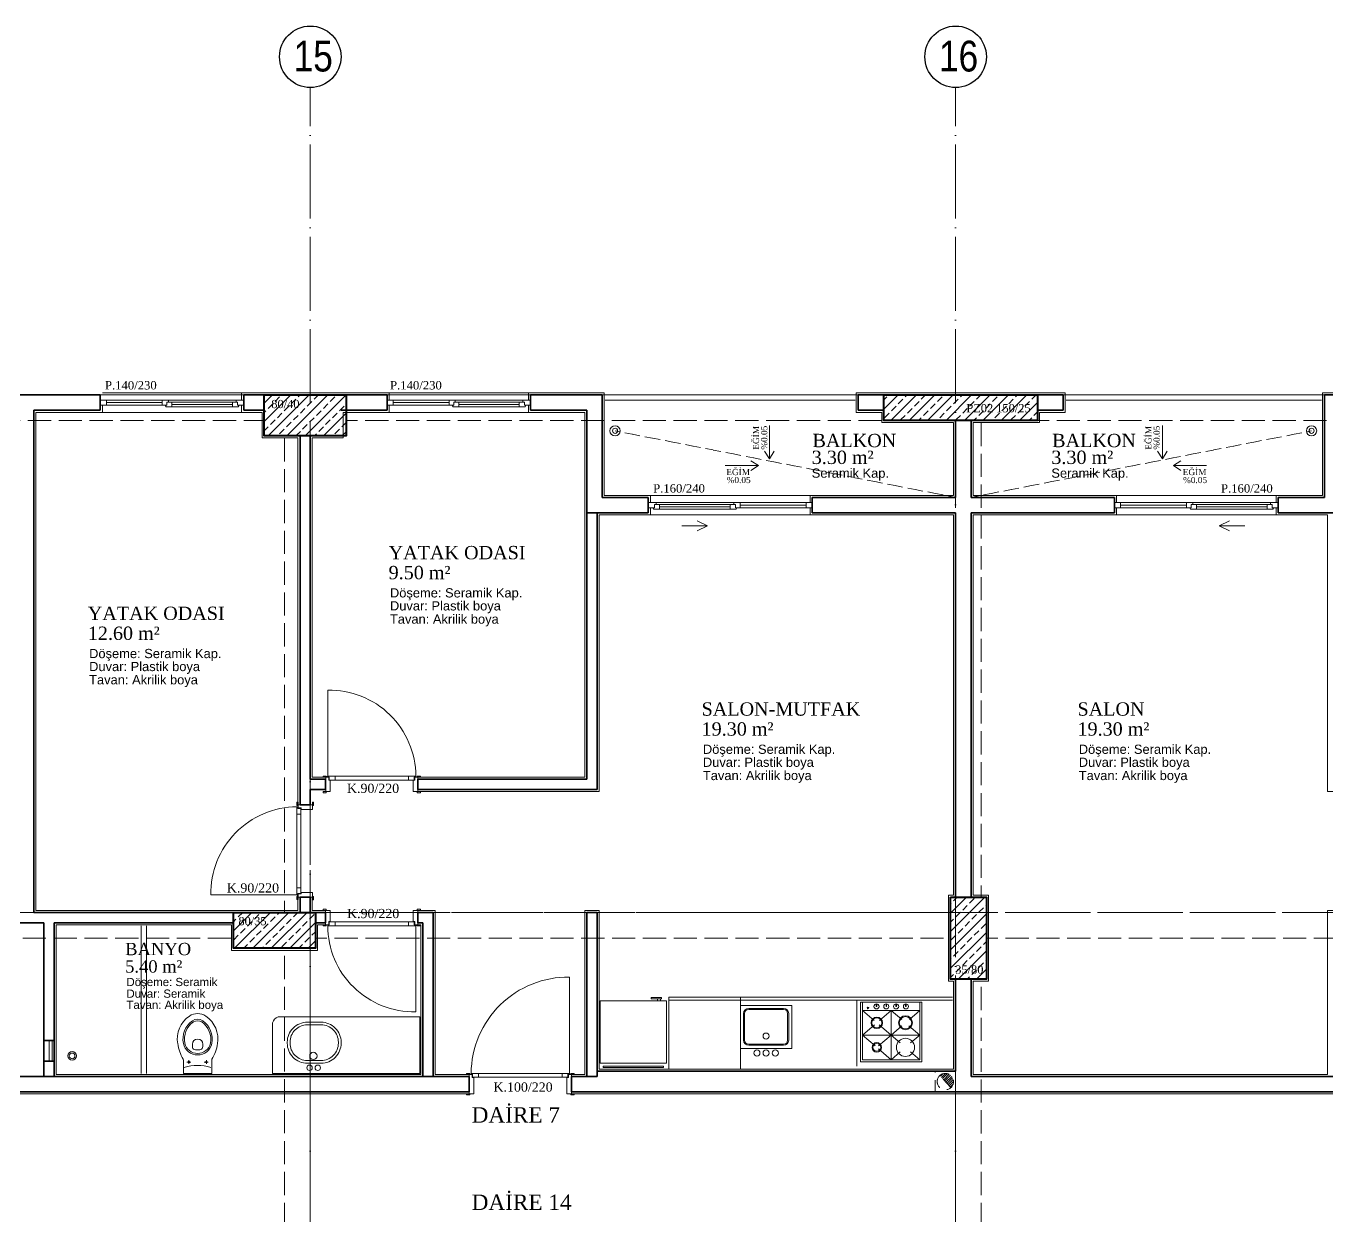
# Model space of a CAD drawing. Header units: millimetres. Extents: x 11587 to 81192, y -36083 to -25300.
# Drawn here: x 29499 to 30769, y -34581 to -33420 of the extents above; entities that cross this region are included whole.
import ezdxf

# ---------------------------------------------------------------- set-up
doc = ezdxf.new("R2010")
doc.units = ezdxf.units.MM
doc.linetypes.add('AKS', pattern=[30, 24, -3, 0, -3])
doc.linetypes.add('IZDUSUM1', pattern=[20, 7.5, -5, 7.5, 0])
for name, color, linetype, lineweight in [('rtm-aks balon', 20, 'Continuous', 25), ('rtm-aks balon yazı', 7, 'Continuous', 20), ('rtm-aks yeni', 7, 'AKS', 20), ('rtm-cam', 141, 'Continuous', 9), ('rtm-duv tugla', 22, 'Continuous', 35), ('rtm-izdusum-üst ince', 8, 'IZDUSUM1', 5), ('rtm-kapı-ahsap', 35, 'Continuous', 13), ('rtm-mhl-yazı-adı', 150, 'Continuous', 30), ('rtm-mhl-yazı-m2', 7, 'Continuous', 20), ('rtm-mhl-yazı-malzeme', 253, 'Continuous', 13), ('rtm-pen-ahsap', 35, 'Continuous', 13), ('rtm-plan katmanı-05', 205, 'Continuous', 20), ('rtm-plan katmanı-07', 135, 'Continuous', 9), ('rtm-sembol ok', 7, 'Continuous', 20), ('rtm-sıva', 252, 'Continuous', 15), ('rtm-tarama-betonarme', 51, 'Continuous', 15), ('rtm-tas_betonarme', 50, 'Continuous', 40), ('rtm-tefris vitrifiye', 9, 'Continuous', 9)]:
    doc.layers.add(name, color=color, linetype=linetype, lineweight=lineweight)
doc.styles.add('AKSYAZI', font='ARIALN.TTF')
doc.styles.add('ARIAL', font='times.ttf')
doc.styles.get("Standard").update_dxf_attribs({"font": 'arial.ttf'})
doc.styles.add('VAZ-OLCU', font='times.ttf', dxfattribs={"height": 60})
pattern_1 = [(45, (1835.655, 20162.28), (-8.980256, 8.980256), []), (45, (1844.636, 20162.28), (-8.980256, 8.980256), [6.35, -3.175])]

# ---------------------------------------------------------------- blocks, each defined once
blk = doc.blocks.new('ABLOKKİRİŞ2')
at = {"layer": 'rtm-izdusum-üst ince', "ltscale": 1.5}
for points in [[(27435.5, -53942.4), (27895.5, -53942.4)], [(27975.5, -53942.4), (28500.5, -53942.4)], [(28650.5, -53942.4), (29175.5, -53942.4)], [(27435.5, -53967.4), (27895.5, -53967.4)], [(27975.5, -53967.4), (28500.5, -53967.4)], [(28570.5, -54432.4), (28570.5, -53967.4)], [(28595.5, -54432.4), (28595.5, -53967.4)], [(28650.5, -53967.4), (29175.5, -53967.4)], [(27915.5, -54447.4), (27915.5, -53982.4)], [(27940.5, -54447.4), (27940.5, -53982.4)], [(27460.5, -54447.4), (27865.5, -54447.4)], [(27945.5, -54447.4), (28565.5, -54447.4)], [(28600.5, -54447.4), (29155.5, -54447.4)], [(27460.5, -54472.4), (27865.5, -54472.4)], [(27915.5, -54892.4), (27915.5, -54482.4)], [(27940.5, -54892.4), (27940.5, -54482.4)], [(27945.5, -54472.4), (28565.5, -54472.4)], [(28600.5, -54472.4), (29155.5, -54472.4)], [(28570.5, -54862.4), (28570.5, -54512.4)], [(28595.5, -54862.4), (28595.5, -54512.4)]]:
    blk.add_lwpolyline(points, dxfattribs=at)
blk = doc.blocks.new('rty')
at = {"layer": 'rtm-kapı-ahsap'}
for p, q in [((-58244.9, -62700.3), (-58243.8, -62700.3)), ((-58244.9, -62703.4), (-58244.9, -62700.3)), ((-58243.8, -62703.4), (-58244.9, -62703.4)), ((-58243.8, -62700.3), (-58243.8, -62703.4)), ((-58243.8, -62707.4), (-58243.8, -62702.9)), ((-58229.8, -62702.9), (-58243.8, -62702.9)), ((-58232.8, -62707.4), (-58243.8, -62707.4)), ((-58232.8, -62705.9), (-58232.8, -62707.4)), ((-58229.8, -62705.9), (-58232.8, -62705.9)), ((-58232.6, -62706.4), (-58232.6, -62789.4)), ((-58232.6, -62706.4), (-58229.7, -62706.4)), ((-58228.8, -62712), (-58232.6, -62712)), ((-58229.8, -62700.4), (-58229.8, -62703.4)), ((-58228.8, -62700.4), (-58229.8, -62700.4)), ((-58229.8, -62702.9), (-58229.8, -62705.9)), ((-58229.8, -62703.4), (-58228.8, -62703.4)), ((-58229.8, -62704.9), (-58228.8, -62704.9)), ((-58229.7, -62706.4), (-58229.7, -62704.9)), ((-58228.8, -62703.4), (-58228.8, -62700.4)), ((-58228.8, -62790.9), (-58228.8, -62704.9)), ((-58144.8, -62704.9), (-58228.8, -62704.9)), ((-58243.8, -62788.4), (-58243.8, -62792.9)), ((-58232.8, -62788.4), (-58243.8, -62788.4)), ((-58232.8, -62789.9), (-58232.8, -62788.4)), ((-58228.8, -62783.7), (-58232.6, -62783.7)), ((-58243.8, -62792.3), (-58244.9, -62792.3)), ((-58244.9, -62792.3), (-58244.9, -62795.4)), ((-58244.9, -62795.4), (-58243.8, -62795.4)), ((-58243.8, -62795.4), (-58243.8, -62792.3)), ((-58229.8, -62792.9), (-58243.8, -62792.9)), ((-58229.8, -62789.9), (-58232.8, -62789.9)), ((-58232.6, -62789.4), (-58229.7, -62789.4)), ((-58229.8, -62792.9), (-58229.8, -62789.9)), ((-58229.8, -62790.9), (-58228.8, -62790.9)), ((-58229.8, -62795.4), (-58229.8, -62792.3)), ((-58229.8, -62792.3), (-58228.8, -62792.3)), ((-58228.8, -62795.4), (-58229.8, -62795.4)), ((-58229.7, -62789.4), (-58229.7, -62790.9)), ((-58228.8, -62792.3), (-58228.8, -62795.4))]:
    blk.add_line(p, q, dxfattribs=at)
at = {"layer": 'rtm-kapı-ahsap', "const_width": 0.392}
blk.add_lwpolyline([(-58229.2, -62703.9, 1), (-58229.2, -62704.5, 1)], format="xyb", close=True, dxfattribs=at)
at = {"layer": 'rtm-kapı-ahsap'}
blk.add_arc((-58229.1, -62706.6), 84.3, 270.2011, 1.1472, dxfattribs=at)
blk = doc.blocks.new('K-100')
at = {"layer": 'rtm-kapı-ahsap'}
for p, q in [((-34308.1, -13702.2), (-34307, -13702.2)), ((-34308.1, -13705.4), (-34308.1, -13702.2)), ((-34307, -13702.2), (-34307, -13705.4)), ((-34288, -13702.3), (-34288, -13705.4)), ((-34287, -13702.3), (-34288, -13702.3)), ((-34287, -13705.4), (-34287, -13702.3)), ((-34307, -13705.4), (-34308.1, -13705.4)), ((-34307, -13709.3), (-34307, -13704.8)), ((-34288, -13704.8), (-34307, -13704.8)), ((-34291, -13709.3), (-34307, -13709.3)), ((-34288, -13707.8), (-34291, -13707.8)), ((-34291, -13707.8), (-34291, -13709.3)), ((-34290.8, -13801.3), (-34290.8, -13708.3)), ((-34290.8, -13708.3), (-34287.9, -13708.3)), ((-34287, -13713.9), (-34290.8, -13713.9)), ((-34288, -13704.8), (-34288, -13707.8)), ((-34288, -13705.4), (-34287, -13705.4)), ((-34288, -13706.8), (-34287, -13706.8)), ((-34287.9, -13708.3), (-34287.9, -13706.8)), ((-34287, -13706.8), (-34287, -13802.8)), ((-34307, -13804.2), (-34308.1, -13804.2)), ((-34308.1, -13804.2), (-34308.1, -13807.3)), ((-34307, -13800.3), (-34307, -13804.8)), ((-34291, -13800.3), (-34307, -13800.3)), ((-34307, -13807.3), (-34307, -13804.2)), ((-34288, -13804.8), (-34307, -13804.8)), ((-34291, -13801.8), (-34291, -13800.3)), ((-34288, -13801.8), (-34291, -13801.8)), ((-34287, -13795.6), (-34290.8, -13795.6)), ((-34290.8, -13801.3), (-34287.9, -13801.3)), ((-34288, -13804.8), (-34288, -13801.8)), ((-34288, -13802.8), (-34287, -13802.8)), ((-34288, -13807.3), (-34288, -13804.2)), ((-34288, -13804.2), (-34287, -13804.2)), ((-34287.9, -13801.3), (-34287.9, -13802.8)), ((-34193, -13802.8), (-34287, -13802.8)), ((-34287, -13804.2), (-34287, -13807.3)), ((-34308.1, -13807.3), (-34307, -13807.3)), ((-34287, -13807.3), (-34288, -13807.3))]:
    blk.add_line(p, q, dxfattribs=at)
at = {"layer": 'rtm-kapı-ahsap', "const_width": 0.392}
blk.add_lwpolyline([(-34287.4, -13803.7, -1), (-34287.4, -13803.1, -1)], format="xyb", close=True, dxfattribs=at)
at = {"layer": 'rtm-kapı-ahsap'}
blk.add_arc((-34287.9, -13801.7), 94.9, 359.3332, 89.4605, dxfattribs=at)

msp = doc.modelspace()

# ---------------------------------------------------------------- hatches: boundary and pattern name
at = {"layer": 'rtm-izdusum-üst ince', "ltscale": 1.5}
h = msp.add_hatch(dxfattribs=at)
h.set_pattern_fill('ANSI31', color=256, scale=0.5, angle=180, style=0)
h.set_pattern_definition([(225, (29365.5832, -34440.134), (1.122532, -1.122532), [])])
edge = h.paths.add_edge_path()
edge.add_arc((30396.19, -34450.13), 8, 312.76259, 492.76259)
edge.add_line((30390.76, -34444.26), (30401.62, -34456.01))
at = {"layer": 'rtm-tarama-betonarme'}
h = msp.add_hatch(dxfattribs=at)
h.set_pattern_fill('ANSI33', color=256, scale=2, style=0)
h.set_pattern_definition(pattern_1)
h.paths.add_polyline_path([(29811.19, -33780.13), (29811.19, -33820.13), (29731.19, -33820.13), (29731.19, -33780.13)])
h = msp.add_hatch(dxfattribs=at)
h.set_pattern_fill('ANSI33', color=256, scale=2, style=0)
h.set_pattern_definition(pattern_1)
h.paths.add_polyline_path([(30336.19, -33780.13), (30486.19, -33780.13), (30486.19, -33805.13), (30336.19, -33805.13)])
h = msp.add_hatch(dxfattribs=at)
h.set_pattern_fill('ANSI33', color=256, scale=2, style=0)
h.set_pattern_definition(pattern_1)
h.paths.add_polyline_path([(30436.19, -34270.13), (30436.19, -34350.13), (30401.19, -34350.13), (30401.19, -34270.13)])
h = msp.add_hatch(dxfattribs=at)
h.set_pattern_fill('ANSI33', color=256, scale=2, style=0)
h.set_pattern_definition(pattern_1)
h.paths.add_polyline_path([(29781.19, -34320.13), (29701.19, -34320.13), (29701.19, -34285.13), (29781.19, -34285.13)])

# ---------------------------------------------------------------- linework, layer by layer
at = {"layer": 'rtm-aks balon'}
for centre in [(29776.19, -33450.13), (30406.19, -33450.13)]:
    msp.add_circle(centre, 30, dxfattribs=at)
at = {"layer": 'rtm-aks yeni', "ltscale": 3}
for p, q in [((29776.19, -35680.13), (29776.19, -33480.13)), ((30406.19, -35680.13), (30406.19, -33480.13)), ((25316.19, -33780.13), (33681.19, -33780.13)), ((27391.19, -34285.13), (31606.19, -34285.13))]:
    msp.add_line(p, q, dxfattribs=at)
at = {"layer": 'rtm-cam'}
for p, q in [((29631.69, -33787.63), (29577.19, -33787.63)), ((29700.19, -33789.38), (29641.19, -33789.38)), ((29911.69, -33787.63), (29857.19, -33787.63)), ((29980.19, -33789.38), (29921.19, -33789.38)), ((30117.19, -33889.38), (30186.19, -33889.38)), ((30195.69, -33887.63), (30260.19, -33887.63)), ((30631.69, -33887.63), (30567.19, -33887.63)), ((30710.19, -33889.38), (30641.19, -33889.38))]:
    msp.add_line(p, q, dxfattribs=at)
at = {"layer": 'rtm-duv tugla'}
for points in [[(29426.19, -33780.13), (29571.19, -33780.13)], [(29571.19, -33795.13), (29571.19, -33780.13)], [(29711.19, -33795.13), (29711.19, -33780.13)], [(29731.19, -33780.13), (29711.19, -33780.13)], [(29851.19, -33780.13), (29806.19, -33780.13)], [(29851.19, -33795.13), (29851.19, -33780.13)], [(29991.19, -33795.13), (29991.19, -33780.13)], [(30061.19, -33780.13), (29991.19, -33780.13)], [(30061.19, -33880.13), (30061.19, -33780.13)], [(30311.19, -33780.13), (30311.19, -33795.13)], [(30336.19, -33780.13), (30311.19, -33780.13)], [(30486.19, -33780.13), (30511.19, -33780.13)], [(30511.19, -33780.13), (30511.19, -33795.13)], [(30766.19, -33780.13), (30836.19, -33780.13)], [(30766.19, -33880.13), (30766.19, -33780.13)], [(29506.19, -33795.13), (29571.19, -33795.13)], [(29506.19, -34285.13), (29506.19, -33795.13)], [(29731.19, -33795.13), (29711.19, -33795.13)], [(29851.19, -33795.13), (29806.19, -33795.13)], [(30046.19, -33795.13), (29991.19, -33795.13)], [(30046.19, -33895.13), (30046.19, -33795.13)], [(30336.19, -33795.13), (30311.19, -33795.13)], [(30406.19, -33805.13), (30406.19, -33880.13)], [(30421.19, -33805.13), (30421.19, -33880.13)], [(30486.19, -33795.13), (30511.19, -33795.13)], [(29766.19, -34180.13), (29766.19, -33820.13)], [(29776.19, -34155.13), (29776.19, -33820.13)], [(30106.19, -33880.13), (30061.19, -33880.13)], [(30106.19, -33880.13), (30106.19, -33895.13)], [(30406.19, -33880.13), (30266.19, -33880.13)], [(30266.19, -33880.13), (30266.19, -33895.13)], [(30421.19, -33880.13), (30561.19, -33880.13)], [(30561.19, -33880.13), (30561.19, -33895.13)], [(30721.19, -33880.13), (30766.19, -33880.13)], [(30721.19, -33880.13), (30721.19, -33895.13)], [(30106.19, -33895.13), (30046.19, -33895.13)], [(30046.19, -33895.13), (30046.19, -34155.13)], [(30056.19, -33895.13), (30056.19, -34165.13)], [(30406.19, -33895.13), (30266.19, -33895.13)], [(30406.19, -33895.13), (30406.19, -34270.13)], [(30421.19, -33895.13), (30421.19, -34270.13)], [(30421.19, -33895.13), (30561.19, -33895.13)], [(30721.19, -33895.13), (30781.19, -33895.13)], [(29776.19, -34155.13), (29791.19, -34155.13)], [(29791.19, -34165.13), (29791.19, -34155.13)], [(29881.19, -34155.13), (30046.19, -34155.13)], [(29881.19, -34165.13), (29881.19, -34155.13)], [(29776.19, -34180.13), (29776.19, -34165.13)], [(29776.19, -34165.13), (29791.19, -34165.13)], [(29881.19, -34165.13), (30056.19, -34165.13)], [(29776.19, -34180.13), (29766.19, -34180.13)], [(29766.19, -34285.13), (29766.19, -34270.13)], [(29776.19, -34270.13), (29766.19, -34270.13)], [(29776.19, -34285.13), (29776.19, -34270.13)], [(29506.19, -34285.13), (29701.19, -34285.13)], [(29781.19, -34285.13), (29791.19, -34285.13)], [(29791.19, -34295.13), (29791.19, -34285.13)], [(29881.19, -34285.13), (29896.19, -34285.13)], [(29881.19, -34295.13), (29881.19, -34285.13)], [(29896.19, -34285.13), (29896.19, -34445.13)], [(30056.19, -34445.13), (30056.19, -34285.13), (30046.19, -34285.13), (30046.19, -34445.13)], [(29516.19, -34295.13), (29481.19, -34295.13)], [(29516.19, -34445.13), (29516.19, -34295.13)], [(29526.19, -34445.13), (29526.19, -34295.13)], [(29526.19, -34295.13), (29701.19, -34295.13)], [(29781.19, -34295.13), (29791.19, -34295.13)], [(29881.19, -34295.13), (29886.19, -34295.13)], [(29886.19, -34295.13), (29886.19, -34445.13)], [(30406.19, -34350.13), (30406.19, -34440.13)], [(30421.19, -34350.13), (30421.19, -34445.13)], [(29516.19, -34410.13), (29526.19, -34410.13)], [(29516.19, -34430.13), (29526.19, -34430.13)], [(30056.19, -34440.13), (30406.19, -34440.13)], [(29066.19, -34445.13), (29931.19, -34445.13)], [(29931.19, -34445.13), (29931.19, -34460.13)], [(30056.19, -34445.13), (30031.19, -34445.13)], [(30031.19, -34445.13), (30031.19, -34460.13)], [(30796.19, -34445.13), (30421.19, -34445.13)], [(29931.19, -34460.13), (29066.19, -34460.13)], [(30796.19, -34460.13), (30031.19, -34460.13)]]:
    msp.add_lwpolyline(points, dxfattribs=at)
at = {"layer": 'rtm-izdusum-üst ince'}
for points in [[(30406.19, -33880.13), (30073.69, -33815.13)], [(30421.19, -33880.13), (30753.69, -33815.13)]]:
    msp.add_lwpolyline(points, dxfattribs=at)
at = {"layer": 'rtm-izdusum-üst ince', "ltscale": 1.5}
for points in [[(30406.19, -34440.13), (30406.19, -34460.13), (30386.19, -34460.13), (30386.19, -34440.13), (30406.19, -34440.13)], [(30401.62, -34456.01), (30390.76, -34444.26)]]:
    msp.add_lwpolyline(points, dxfattribs=at)
msp.add_circle((30396.19, -34450.13), 8, dxfattribs=at)
at = {"layer": 'rtm-kapı-ahsap'}
for points in [[(29521.19, -34430.13), (29521.19, -34410.13)], [(29524.19, -34430.13), (29524.19, -34410.13)]]:
    msp.add_lwpolyline(points, dxfattribs=at)
at = {"layer": 'rtm-pen-ahsap'}
for p, q in [((29630.19, -33785.13), (29571.19, -33785.13)), ((29571.19, -33790.13), (29577.19, -33790.13)), ((29582.19, -33790.13), (29576.56, -33790.13)), ((29577.19, -33785.13), (29577.19, -33790.13)), ((29582.19, -33790.13), (29631.69, -33790.13)), ((29630.19, -33785.13), (29637.69, -33785.13)), ((29631.69, -33785.13), (29631.69, -33790.13)), ((29636.19, -33790.13), (29631.69, -33790.13)), ((29635.56, -33791.63), (29641.19, -33791.63)), ((29636.19, -33787.13), (29641.19, -33787.13)), ((29636.19, -33787.13), (29636.19, -33790.13)), ((29637.69, -33787.13), (29637.69, -33785.13)), ((29641.19, -33787.13), (29700.19, -33787.13)), ((29641.19, -33787.13), (29641.19, -33791.63)), ((29641.19, -33791.63), (29700.19, -33791.63)), ((29705.19, -33787.13), (29700.19, -33787.13)), ((29700.19, -33787.13), (29700.19, -33791.63)), ((29705.83, -33791.63), (29700.19, -33791.63)), ((29703.69, -33785.13), (29703.69, -33787.13)), ((29703.69, -33785.13), (29711.19, -33785.13)), ((29705.19, -33787.13), (29705.19, -33790.13)), ((29711.19, -33790.13), (29705.19, -33790.13)), ((29910.19, -33785.13), (29851.19, -33785.13)), ((29851.19, -33790.13), (29857.19, -33790.13)), ((29862.19, -33790.13), (29856.56, -33790.13)), ((29857.19, -33785.13), (29857.19, -33790.13)), ((29862.19, -33790.13), (29911.69, -33790.13)), ((29910.19, -33785.13), (29917.69, -33785.13)), ((29911.69, -33785.13), (29911.69, -33790.13)), ((29916.19, -33790.13), (29911.69, -33790.13)), ((29915.56, -33791.63), (29921.19, -33791.63)), ((29916.19, -33787.13), (29921.19, -33787.13)), ((29916.19, -33787.13), (29916.19, -33790.13)), ((29917.69, -33787.13), (29917.69, -33785.13)), ((29921.19, -33787.13), (29980.19, -33787.13)), ((29921.19, -33787.13), (29921.19, -33791.63)), ((29921.19, -33791.63), (29980.19, -33791.63)), ((29985.19, -33787.13), (29980.19, -33787.13)), ((29980.19, -33787.13), (29980.19, -33791.63)), ((29985.83, -33791.63), (29980.19, -33791.63)), ((29983.69, -33785.13), (29983.69, -33787.13)), ((29983.69, -33785.13), (29991.19, -33785.13)), ((29985.19, -33787.13), (29985.19, -33790.13)), ((29991.19, -33790.13), (29985.19, -33790.13)), ((30113.69, -33885.13), (30106.19, -33885.13)), ((30106.19, -33890.13), (30112.19, -33890.13)), ((30111.56, -33891.63), (30117.19, -33891.63)), ((30112.19, -33887.13), (30117.19, -33887.13)), ((30112.19, -33887.13), (30112.19, -33890.13)), ((30113.69, -33885.13), (30113.69, -33887.13)), ((30186.19, -33887.13), (30117.19, -33887.13)), ((30117.19, -33887.13), (30117.19, -33891.63)), ((30186.19, -33891.63), (30117.19, -33891.63)), ((30191.19, -33887.13), (30186.19, -33887.13)), ((30186.19, -33887.13), (30186.19, -33891.63)), ((30191.83, -33891.63), (30186.19, -33891.63)), ((30197.19, -33885.13), (30189.69, -33885.13)), ((30189.69, -33887.13), (30189.69, -33885.13)), ((30191.19, -33887.13), (30191.19, -33890.13)), ((30191.19, -33890.13), (30195.69, -33890.13)), ((30195.69, -33885.13), (30195.69, -33890.13)), ((30255.19, -33890.13), (30195.69, -33890.13)), ((30197.19, -33885.13), (30266.19, -33885.13)), ((30255.19, -33890.13), (30260.83, -33890.13)), ((30260.19, -33885.13), (30260.19, -33890.13)), ((30266.19, -33890.13), (30260.19, -33890.13)), ((30630.19, -33885.13), (30561.19, -33885.13)), ((30561.19, -33890.13), (30567.19, -33890.13)), ((30572.19, -33890.13), (30566.56, -33890.13)), ((30567.19, -33885.13), (30567.19, -33890.13)), ((30572.19, -33890.13), (30631.69, -33890.13)), ((30630.19, -33885.13), (30637.69, -33885.13)), ((30631.69, -33885.13), (30631.69, -33890.13)), ((30636.19, -33890.13), (30631.69, -33890.13)), ((30635.56, -33891.63), (30641.19, -33891.63)), ((30636.19, -33887.13), (30641.19, -33887.13)), ((30636.19, -33887.13), (30636.19, -33890.13)), ((30637.69, -33887.13), (30637.69, -33885.13)), ((30641.19, -33887.13), (30710.19, -33887.13)), ((30641.19, -33887.13), (30641.19, -33891.63)), ((30641.19, -33891.63), (30710.19, -33891.63)), ((30715.19, -33887.13), (30710.19, -33887.13)), ((30710.19, -33887.13), (30710.19, -33891.63)), ((30715.83, -33891.63), (30710.19, -33891.63)), ((30713.69, -33885.13), (30713.69, -33887.13)), ((30713.69, -33885.13), (30721.19, -33885.13)), ((30715.19, -33887.13), (30715.19, -33890.13)), ((30721.19, -33890.13), (30715.19, -33890.13))]:
    msp.add_line(p, q, dxfattribs=at)
for points in [[(29635.56, -33791.63), (29634.69, -33790.13)], [(29705.83, -33791.63), (29706.69, -33790.13)], [(29915.56, -33791.63), (29914.69, -33790.13)], [(29985.83, -33791.63), (29986.69, -33790.13)], [(30111.56, -33891.63), (30110.69, -33890.13)], [(30191.83, -33891.63), (30192.69, -33890.13)], [(30635.56, -33891.63), (30634.69, -33890.13)], [(30715.83, -33891.63), (30716.69, -33890.13)]]:
    msp.add_lwpolyline(points, dxfattribs=at)
at = {"layer": 'rtm-plan katmanı-05', "ltscale": 0.6}
for points in [[(29573.19, -33778.13), (29709.19, -33778.13)], [(29853.19, -33778.13), (29989.19, -33778.13)], [(29573.19, -33797.13), (29709.19, -33797.13)], [(29853.19, -33797.13), (29989.19, -33797.13)], [(30264.19, -33878.13), (30108.19, -33878.13)], [(30563.19, -33878.13), (30719.19, -33878.13)], [(30264.19, -33897.13), (30108.19, -33897.13)], [(30563.19, -33897.13), (30719.19, -33897.13)]]:
    msp.add_lwpolyline(points, dxfattribs=at)
at = {"layer": 'rtm-plan katmanı-05'}
for points in [[(30308.19, -33780.13), (30064.19, -33780.13)], [(30514.19, -33780.13), (30763.19, -33780.13)], [(30308.19, -33785.13), (30064.19, -33785.13)], [(30514.19, -33785.13), (30763.19, -33785.13)]]:
    msp.add_lwpolyline(points, dxfattribs=at)
for centre, radius in [((30073.69, -33815.13), 5), ((30073.69, -33815.13), 2.5), ((30753.69, -33815.13), 5), ((30753.69, -33815.13), 2.5)]:
    msp.add_circle(centre, radius, dxfattribs=at)
at = {"layer": 'rtm-plan katmanı-07'}
for points in [[(29637.69, -33785.13), (29703.69, -33785.13)], [(29917.69, -33785.13), (29983.69, -33785.13)], [(30189.69, -33885.13), (30113.69, -33885.13)], [(30637.69, -33885.13), (30713.69, -33885.13)]]:
    msp.add_lwpolyline(points, dxfattribs=at)
at = {"layer": 'rtm-sembol ok'}
for points in [[(30224.32, -33809.99), (30224.32, -33842.32)], [(30608.06, -33809.99), (30608.06, -33842.32)], [(30213.63, -33849.11), (30206.23, -33844.44)], [(30224.32, -33842.32), (30219.65, -33834.91)], [(30224.32, -33842.32), (30228.99, -33834.91)], [(30608.06, -33842.32), (30603.39, -33834.91)], [(30608.06, -33842.32), (30612.73, -33834.91)], [(30618.75, -33849.11), (30626.15, -33844.44)], [(30181.3, -33849.11), (30213.63, -33849.11)], [(30213.63, -33849.11), (30206.23, -33853.78)], [(30651.08, -33849.11), (30618.75, -33849.11)], [(30618.75, -33849.11), (30626.15, -33853.78)], [(30138.94, -33907.82), (30163.94, -33907.82)], [(30163.94, -33907.82), (30153.94, -33902.82)], [(30163.94, -33907.82), (30153.94, -33912.82)], [(30663.44, -33907.82), (30673.44, -33902.82)], [(30688.44, -33907.82), (30663.44, -33907.82)], [(30663.44, -33907.82), (30673.44, -33912.82)]]:
    msp.add_lwpolyline(points, dxfattribs=at)
at = {"layer": 'rtm-sıva'}
for points in [[(29853.19, -33785.13), (29853.19, -33778.13), (29709.19, -33778.13), (29709.19, -33785.13)], [(30108.19, -33885.13), (30108.19, -33878.13), (30063.19, -33878.13), (30063.19, -33778.13), (29989.19, -33778.13), (29989.19, -33785.13)], [(30563.19, -33885.13), (30563.19, -33878.13), (30423.19, -33878.13), (30423.19, -33807.13), (30488.19, -33807.13), (30488.19, -33797.13), (30513.19, -33797.13), (30513.19, -33778.13), (30309.19, -33778.13), (30309.19, -33797.13), (30334.19, -33797.13), (30334.19, -33807.13), (30404.19, -33807.13), (30404.19, -33878.13), (30264.19, -33878.13), (30264.19, -33885.13)], [(30719.19, -33885.13), (30719.19, -33878.13), (30764.19, -33878.13), (30764.19, -33778.13), (30838.19, -33778.13), (30838.19, -33785.13)], [(29764.19, -34270.13), (29764.19, -34283.13), (29508.19, -34283.13), (29508.19, -33797.13), (29573.19, -33797.13), (29573.19, -33790.13)], [(29709.19, -33790.13), (29709.19, -33797.13), (29729.19, -33797.13), (29729.19, -33822.13), (29764.19, -33822.13), (29764.19, -34180.13)], [(29791.19, -34153.13), (29778.19, -34153.13), (29778.19, -33822.13), (29808.19, -33822.13), (29808.19, -33797.13), (29853.19, -33797.13), (29853.19, -33790.13)], [(29989.19, -33790.13), (29989.19, -33797.13), (30044.19, -33797.13), (30044.19, -34153.13), (29881.19, -34153.13)], [(29881.19, -34167.13), (30058.19, -34167.13), (30058.19, -33897.13), (30108.19, -33897.13), (30108.19, -33890.13)], [(30264.19, -33890.13), (30264.19, -33897.13), (30404.19, -33897.13), (30404.19, -34268.13), (30399.19, -34268.13), (30399.19, -34352.13), (30404.19, -34352.13), (30404.19, -34438.13), (30058.19, -34438.13), (30058.19, -34283.13), (30044.19, -34283.13), (30044.19, -34443.13), (30031.19, -34443.13)], [(30796.19, -34443.13), (30783.19, -34443.13), (30783.19, -34283.13), (30769.19, -34283.13), (30769.19, -34443.13), (30423.19, -34443.13), (30423.19, -34352.13), (30438.19, -34352.13), (30438.19, -34268.13), (30423.19, -34268.13), (30423.19, -33897.13), (30563.19, -33897.13), (30563.19, -33890.13)], [(30871.19, -34167.13), (30769.19, -34167.13), (30769.19, -33897.13), (30719.19, -33897.13), (30719.19, -33890.13)], [(29776.19, -34180.13), (29776.19, -34165.13), (29791.19, -34165.13)], [(29791.19, -34283.13), (29778.19, -34283.13), (29778.19, -34270.13)], [(29931.19, -34443.13), (29898.19, -34443.13), (29898.19, -34283.13), (29881.19, -34283.13)], [(29881.19, -34297.13), (29884.19, -34297.13), (29884.19, -34443.13), (29528.19, -34443.13), (29528.19, -34297.13), (29699.19, -34297.13), (29699.19, -34322.13), (29783.19, -34322.13), (29783.19, -34297.13), (29791.19, -34297.13)], [(29931.19, -34462.13), (29066.19, -34462.13)], [(30031.19, -34462.13), (30796.19, -34462.13)]]:
    msp.add_lwpolyline(points, dxfattribs=at)
at = {"layer": 'rtm-tas_betonarme'}
for points in [[(29731.19, -33780.13), (29811.19, -33780.13), (29811.19, -33820.13), (29731.19, -33820.13)], [(30336.19, -33780.13), (30486.19, -33780.13), (30486.19, -33805.13), (30336.19, -33805.13)], [(30401.19, -34270.13), (30436.19, -34270.13), (30436.19, -34350.13), (30401.19, -34350.13)], [(29701.19, -34285.13), (29781.19, -34285.13), (29781.19, -34320.13), (29701.19, -34320.13)]]:
    msp.add_lwpolyline(points, close=True, dxfattribs=at)
at = {"layer": 'rtm-tefris vitrifiye'}
for p, q in [((30059.09, -34371.28), (30059.09, -34432.28)), ((30109.09, -34368.28), (30119.09, -34368.28)), ((30109.09, -34369.28), (30109.09, -34368.28)), ((30119.09, -34369.28), (30109.09, -34369.28)), ((30115.09, -34371.28), (30115.09, -34369.28)), ((30118.09, -34371.28), (30118.09, -34369.28)), ((30119.09, -34368.28), (30119.09, -34369.28)), ((30124.09, -34432.28), (30124.09, -34371.28)), ((30126.19, -34367.79), (30403.19, -34367.79)), ((30196.19, -34375.79), (30196.19, -34417.79)), ((30246.19, -34375.79), (30196.19, -34375.79)), ((30238.19, -34378.79), (30204.19, -34378.79)), ((30246.19, -34375.79), (30246.19, -34417.79)), ((30313.22, -34430.79), (30313.22, -34372.79)), ((30313.22, -34372.79), (30373.22, -34372.79)), ((30315.22, -34428.79), (30315.22, -34372.79)), ((30328.64, -34376.77), (30328.64, -34374.31)), ((30329.18, -34376.77), (30328.64, -34376.77)), ((30329.18, -34374.31), (30329.18, -34376.77)), ((30338.22, -34376.77), (30338.22, -34374.31)), ((30338.76, -34376.77), (30338.22, -34376.77)), ((30338.76, -34374.31), (30338.76, -34376.77)), ((30347.81, -34376.77), (30347.81, -34374.31)), ((30348.35, -34376.77), (30347.81, -34376.77)), ((30348.35, -34374.31), (30348.35, -34376.77)), ((30357.4, -34376.77), (30357.4, -34374.31)), ((30357.93, -34376.77), (30357.4, -34376.77)), ((30357.93, -34374.31), (30357.93, -34376.77)), ((30371.22, -34380.79), (30371.22, -34372.79)), ((30199.19, -34383.79), (30199.19, -34409.79)), ((30200.19, -34383.79), (30200.19, -34409.79)), ((30238.19, -34379.79), (30204.19, -34379.79)), ((30242.19, -34383.79), (30242.19, -34409.79)), ((30243.19, -34383.79), (30243.19, -34409.79)), ((30326.74, -34390.67), (30315.22, -34380.79)), ((30315.22, -34380.79), (30371.22, -34380.79)), ((30331.85, -34390.54), (30343.22, -34380.79)), ((30353.51, -34389.61), (30343.22, -34380.79)), ((30343.22, -34428.79), (30343.22, -34380.79)), ((30360.99, -34389.55), (30371.22, -34380.79)), ((30371.22, -34428.79), (30371.22, -34380.79)), ((30315.22, -34404.79), (30326.91, -34394.77)), ((30343.22, -34404.79), (30331.51, -34394.76)), ((30343.22, -34404.79), (30353.67, -34395.83)), ((30371.22, -34404.79), (30360.59, -34395.69)), ((30204.19, -34413.79), (30238.19, -34413.79)), ((30204.19, -34414.79), (30238.19, -34414.79)), ((30327.63, -34415.43), (30315.22, -34404.79)), ((30315.22, -34404.79), (30371.22, -34404.79)), ((30343.22, -34404.79), (30330.98, -34415.28)), ((30352.18, -34412.48), (30343.22, -34404.79)), ((30371.22, -34404.79), (30362.25, -34412.48)), ((29652.45, -34429.55), (29652.45, -34442.13)), ((29657.67, -34433.01), (29657.67, -34429.3)), ((29664.03, -34419.03), (29668.36, -34419.03)), ((29674.72, -34433.01), (29674.72, -34429.3)), ((29679.93, -34429.55), (29679.93, -34442.13)), ((30196.19, -34417.79), (30246.19, -34417.79)), ((30315.22, -34428.79), (30371.22, -34428.79)), ((30331.02, -34418.34), (30343.22, -34428.79)), ((30343.22, -34428.79), (30352.18, -34421.1)), ((30362.25, -34421.1), (30371.22, -34428.79)), ((29679.93, -34442.13), (29652.45, -34442.13)), ((29655.82, -34431.13), (29659.74, -34431.13)), ((29676.56, -34431.13), (29672.64, -34431.13)), ((30059.09, -34432.28), (30124.09, -34432.28)), ((30062.09, -34435.28), (30121.09, -34435.28)), ((30062.09, -34436.28), (30062.09, -34435.28)), ((30121.09, -34436.28), (30062.09, -34436.28)), ((30121.09, -34435.28), (30121.09, -34436.28)), ((30313.22, -34430.79), (30373.22, -34430.79))]:
    msp.add_line(p, q, dxfattribs=at)
for points in [[(29611.19, -34442.13), (29611.19, -34298.13)], [(29616.19, -34442.13), (29616.19, -34298.13)], [(30124.09, -34371.28), (30059.09, -34371.28)], [(30126.19, -34367.79), (30126.19, -34438.13)], [(30126.19, -34370.79), (30403.19, -34370.79)], [(30196.19, -34367.79), (30196.19, -34438.13)], [(30309.81, -34435.13), (30309.81, -34370.79)], [(30373.22, -34430.79), (30373.22, -34372.79)]]:
    msp.add_lwpolyline(points, dxfattribs=at)
for points in [[(29883.19, -34387.13), (29744.77, -34387.13, 0.2032744), (29739.19, -34392.72), (29739.19, -34442.13), (29883.19, -34442.13), (29883.19, -34387.13)], [(29753.72, -34411.77), (29753.72, -34412.66, 0.4142136), (29773.33, -34432.26), (29786.72, -34432.26, 0.4142136), (29806.32, -34412.66), (29806.32, -34411.77, 0.4142136), (29786.72, -34392.17), (29773.33, -34392.17, 0.4142136)], [(29756.4, -34411.77), (29756.4, -34412.66, 0.4142136), (29773.33, -34429.59), (29786.72, -34429.59, 0.4142136), (29803.65, -34412.66), (29803.65, -34411.77, 0.4142136), (29786.72, -34394.84), (29773.33, -34394.84, 0.4142136)]]:
    msp.add_lwpolyline(points, format="xyb", close=True, dxfattribs=at)
for centre, radius in [((30320.63, -34378.36), 0.75), ((30328.91, -34376.79), 2.5), ((30338.49, -34376.79), 2.5), ((30348.08, -34376.79), 2.5), ((30357.67, -34376.79), 2.5), ((30329.22, -34392.79), 5.63), ((30329.22, -34392.79), 4.84), ((30357.22, -34392.79), 6.84), ((30357.22, -34392.79), 6.05), ((30221.19, -34405.79), 3), ((30329.22, -34416.79), 4.63), ((30329.22, -34416.79), 3.84), ((30357.22, -34416.79), 8.84), ((29543.69, -34425.13), 4.25), ((29543.69, -34425.13), 2.75), ((29779.19, -34425.13), 3.56), ((30212.19, -34422.29), 3), ((30221.19, -34422.29), 3), ((30230.19, -34422.29), 3), ((29657.67, -34431.13), 0.825), ((29674.72, -34431.13), 0.825), ((29775.45, -34436.72), 2.67), ((29783.47, -34436.72), 2.67)]:
    msp.add_circle(centre, radius, dxfattribs=at)
for centre, radius, start, end in [((30204.19, -34383.79), 5, 90, 180), ((30238.19, -34383.79), 5, 0, 90), ((29673.89, -34408.75), 27.5, 124.90445, 189.49177), ((29673.89, -34408.75), 22, 125.18852, 191.4306), ((29666.19, -34398.68), 14.85, 57.23949, 122.76051), ((29666.19, -34398.68), 9.35, 57.83247, 122.16749), ((29666.19, -34398.68), 7.92, 57.83247, 122.16749), ((29658.49, -34408.75), 22, 348.5694, 54.81148), ((29658.49, -34408.75), 27.5, 350.50823, 55.09555), ((30204.19, -34383.79), 4, 90, 180), ((30238.19, -34383.79), 4, 0, 90), ((29673.89, -34408.75), 20.57, 125.18852, 191.4306), ((29658.49, -34408.75), 20.57, 348.5694, 54.81148), ((29690.22, -34406.38), 44, 188.76392, 210.09462), ((29666.26, -34409.9), 14.3, 192.81214, 269.7338), ((29666.26, -34409.9), 12.87, 192.81214, 269.7338), ((29666.17, -34413.81), 5.11, 90.26223, 180), ((29674, -34414.13), 12.95, 176.68797, 192.17308), ((29664.03, -34416.28), 2.75, 192.17308, 270), ((29666.12, -34409.9), 12.87, 270.2662, 347.18786), ((29666.12, -34409.9), 14.3, 270.2662, 347.18786), ((29666.22, -34413.81), 5.12, 0, 89.73777), ((29668.36, -34416.28), 2.75, 270, 347.82692), ((29658.39, -34414.13), 12.95, 347.82692, 3.31203), ((29642.16, -34406.38), 44, 329.90538, 351.23608), ((30204.19, -34409.79), 5, 180, 270), ((30204.19, -34409.79), 4, 180, 270), ((30238.19, -34409.79), 4, 270, 0), ((30238.19, -34409.79), 5, 270, 0), ((29650.25, -34429.55), 2.2, 0, 30.09462), ((29682.13, -34429.55), 2.2, 149.90538, 180), ((29666.19, -34478.32), 44, 72.84729, 107.15268)]:
    msp.add_arc(centre, radius, start, end, dxfattribs=at)

# ---------------------------------------------------------------- block references
at = {"layer": 'rtm-izdusum-üst ince'}
msp.add_blockref('ABLOKKİRİŞ2', (1835.66, 20162.28), dxfattribs=at)
at = {"layer": 'rtm-kapı-ahsap'}
for name, p, rotation in [('rty', (-32911.68, 24076.65), 90.00000000000001), ('rty', (-28465.59, -96973), 180), ('rty', (92584.06, -92526.91), 270), ('K-100', (16226.4, -155.16), 90.00000000000001)]:
    msp.add_blockref(name, p, dxfattribs=dict(at, rotation=rotation))

# ---------------------------------------------------------------- texts
at = {"layer": 'rtm-aks balon yazı', "char_height": 30, "attachment_point": 7, "style": 'AKSYAZI'}
for s, insert, width in [('15', (29759.97, -33464.9), 27.7214), ('16', (30389.97, -33464.9), 34.1619)]:
    msp.add_mtext(s, dxfattribs=dict(at, insert=insert, width=width))
at = {"layer": 'rtm-mhl-yazı-adı', "style": 'ARIAL'}
for s, p in [('EĞİM', (30214.31, -33833.55)), ('%%%0.05', (30222.3, -33833.55)), ('EĞİM', (30597.37, -33833.55)), ('%%%0.05', (30605.36, -33833.55))]:
    msp.add_text(s, height=6, rotation=90, dxfattribs=at).set_placement(p)
for s, height, p in [('BALKON', 13, (30266.45, -33831.08)), ('BALKON', 13, (30500.37, -33831.08)), ('EĞİM', 6, (30182.33, -33858.39)), ('EĞİM', 6, (30627.9, -33858.39)), ('%%%0.05', 6, (30182.68, -33866.16)), ('%%%0.05', 6, (30628.24, -33866.16)), ('YATAK ODASI', 13, (29852.67, -33940.48)), ('YATAK ODASI', 13, (29559, -33999.7)), ('SALON-MUTFAK', 13, (30158.18, -34093.11)), ('SALON', 13, (30525.12, -34093.11)), ('BANYO', 12, (29595.44, -34326.81)), ('DAİRE 7', 15, (29933.73, -34490.2)), ('DAİRE 14', 15, (29933.73, -34575.42))]:
    msp.add_text(s, height=height, dxfattribs=at).set_placement(p)
at = {"layer": 'rtm-mhl-yazı-m2', "style": 'ARIAL'}
for s, height, p in [('80/40', 8, (29738.14, -33793)), ('PZ02 150/25', 8, (30416.66, -33797.03)), ('3.30 m² ', 13, (30265.71, -33847.5)), ('3.30 m² ', 13, (30499.63, -33847.5)), ('9.50 m² ', 13, (29852.67, -33959.97)), ('12.60 m² ', 13, (29559, -34019.19)), ('19.30 m² ', 13, (30158.18, -34112.6)), ('19.30 m² ', 13, (30525.12, -34112.6)), ('80/35', 8, (29706.01, -34297.57)), ('5.40 m² ', 12, (29595.44, -34343.84)), ('35/80', 8, (30405.79, -34344.85))]:
    msp.add_text(s, height=height, dxfattribs=at).set_placement(p)
at = {"layer": 'rtm-mhl-yazı-malzeme', "style": 'VAZ-OLCU'}
for s, height, rotation, p in [('P.140/230', 8.192, 0.0398, (29575.75, -33774.79)), ('P.140/230', 8.192, 0.0398, (29854.06, -33774.79)), ('P.160/240', 8.192, 0.0398, (30110.88, -33875.42)), ('P.160/240', 8.192, 0.0398, (30665.22, -33875.42)), ('K.90/220', 9, 0.0398, (29811.98, -34168.51)), ('K.90/220', 9, 0.0398, (29694.74, -34265.73)), ('K.90/220', 9, 359.9602, (29812.09, -34290.65)), ('K.100/220', 9, 359.9602, (29955.02, -34459.96))]:
    msp.add_text(s, height=height, rotation=rotation, dxfattribs=at).set_placement(p)
at = {"layer": 'rtm-mhl-yazı-malzeme'}
for s, height, p in [('Seramik Kap.', 9, (30265.71, -33860.91)), ('Seramik Kap.', 9, (30499.63, -33860.91)), ('Döşeme: Seramik Kap.', 9, (29853.96, -33977.75)), ('Duvar: Plastik boya ', 9, (29853.96, -33990.42)), ('Tavan: Akrilik boya ', 9, (29853.96, -34003.35)), ('Döşeme: Seramik Kap.', 9, (29560.29, -34036.96)), ('Duvar: Plastik boya ', 9, (29560.29, -34049.63)), ('Tavan: Akrilik boya ', 9, (29560.29, -34062.56)), ('Döşeme: Seramik Kap.', 9, (30159.47, -34130.37)), ('Döşeme: Seramik Kap.', 9, (30526.4, -34130.37)), ('Duvar: Plastik boya ', 9, (30159.47, -34143.04)), ('Duvar: Plastik boya ', 9, (30526.4, -34143.04)), ('Tavan: Akrilik boya ', 9, (30159.47, -34155.97)), ('Tavan: Akrilik boya ', 9, (30526.4, -34155.97)), ('Döşeme: Seramik', 8, (29596.73, -34356.98)), ('Duvar: Seramik', 8, (29596.73, -34368.35)), ('Tavan: Akrilik boya ', 8, (29596.73, -34379.25))]:
    msp.add_text(s, height=height, dxfattribs=at).set_placement(p)

doc.saveas('drawing.dxf')
